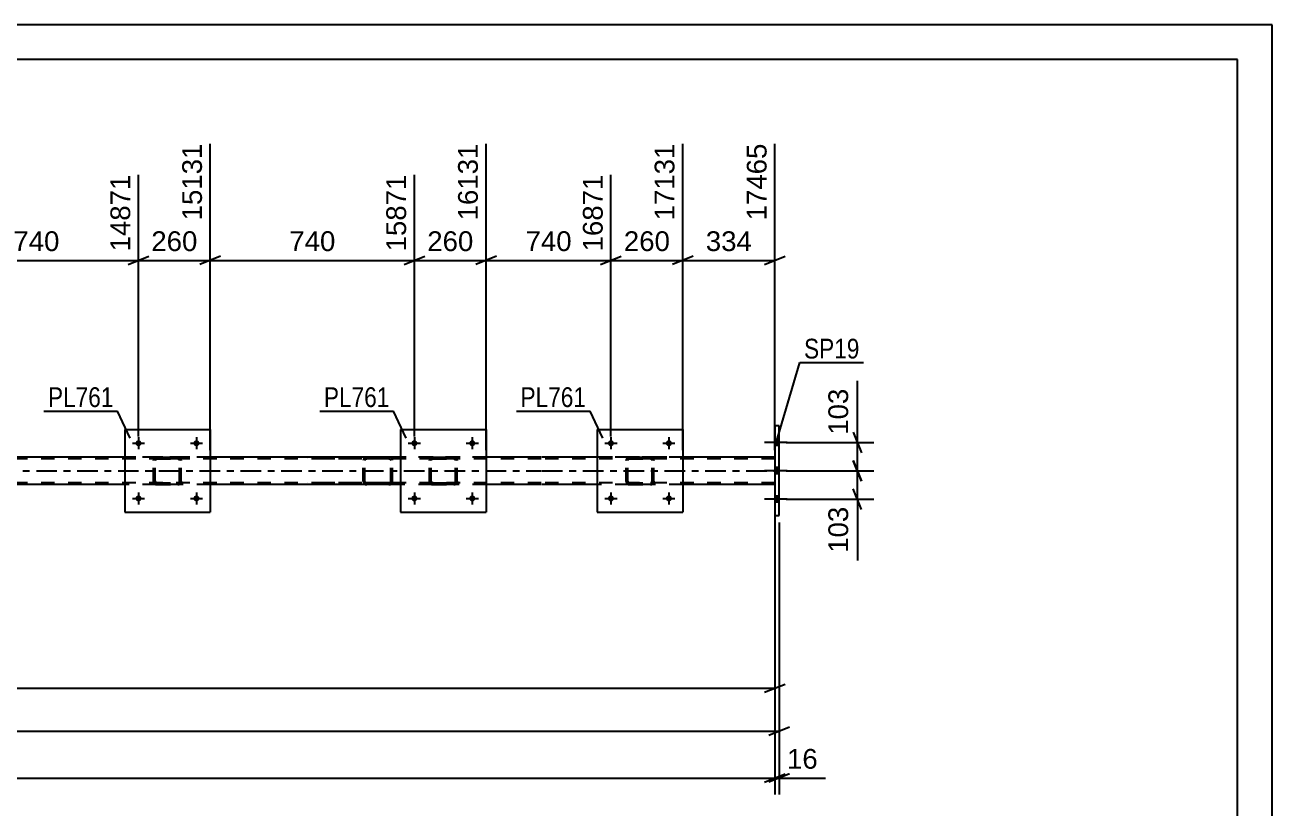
# Model space of a CAD drawing. Header units: millimetres. Extents: x -111 to 730, y -400 to 194.
# Drawn here: x 548.9 to 729.7, y 80.7 to 194.3 of the extents above; entities that cross this region are included whole.
import ezdxf

# ---------------------------------------------------------------- set-up
doc = ezdxf.new("R2010")
doc.units = ezdxf.units.MM
doc.linetypes.add('DXK_LINE_DOT2', pattern=[3.9198, 1.9599, -1.9599])
doc.linetypes.add('DXK_LINE_DOT3', pattern=[5.9187, 2.979, -0.9799, 0.9799, -0.9799])
doc.styles.add('Arial', font='ARIAL.TTF', dxfattribs={"height": 0.2})
doc.styles.add('Arial Narrow', font='ARIALN.TTF', dxfattribs={"height": 0.2})

# ---------------------------------------------------------------- blocks, each defined once
blk = doc.blocks.new('Unknown-203724211-1113')
at = {"color": 5, "linetype": 'Continuous'}
for p, q in [((729.67, 194.3), (-111.33, 194.3)), ((729.67, -399.7), (729.67, 194.3)), ((724.67, 189.3), (-106.33, 189.3)), ((724.67, -394.7), (724.67, 189.3))]:
    blk.add_line(p, q, dxfattribs=at)
blk = doc.blocks.new('Bolt-203724211-4791 - 4725')
at = {"linetype": 'Continuous'}
for points in [[(565.79, 125.64, -1), (564.91, 125.64, -1)], [(574.19, 125.64, -1), (573.31, 125.64, -1)]]:
    blk.add_hatch(color=1, dxfattribs=at).paths.add_polyline_path(points)
at = {"color": 1, "linetype": 'Continuous'}
for p, q in [((564.47, 125.64), (566.23, 125.64)), ((565.35, 126.52), (565.35, 124.76)), ((572.87, 125.64), (574.63, 125.64)), ((573.75, 126.52), (573.75, 124.76))]:
    blk.add_line(p, q, dxfattribs=at)
blk = doc.blocks.new('Part-203724211-4870 - 4725')
at = {"color": 7, "linetype": 'DXK_LINE_DOT2'}
for p, q in [((636.04, 131.16), (636.08, 131.35)), ((636.08, 131.35), (636.04, 131.16)), ((636.04, 128.12), (636.04, 131.16)), ((636.28, 131.16), (636.3, 131.26)), ((636.3, 131.26), (636.28, 131.16)), ((636.28, 128.12), (636.28, 131.16)), ((636.3, 131.26), (636.35, 131.33)), ((636.35, 131.33), (636.3, 131.26)), ((636.34, 131.61), (636.52, 131.64)), ((636.52, 131.64), (636.34, 131.61)), ((636.35, 131.33), (636.43, 131.39)), ((636.43, 131.39), (636.35, 131.33)), ((636.43, 131.39), (636.52, 131.4)), ((636.52, 131.4), (636.43, 131.39)), ((636.52, 131.64), (639.56, 131.64)), ((636.52, 131.64), (636.52, 131.64)), ((636.52, 131.64), (639.56, 131.64)), ((636.52, 131.4), (639.56, 131.4)), ((636.52, 131.4), (636.52, 131.4)), ((639.56, 131.4), (636.52, 131.4)), ((639.56, 131.64), (639.56, 131.64)), ((639.56, 131.64), (639.75, 131.61)), ((639.75, 131.61), (639.56, 131.64)), ((639.56, 131.4), (639.56, 131.4)), ((639.56, 131.4), (639.66, 131.39)), ((639.66, 131.39), (639.56, 131.4)), ((639.66, 131.39), (639.73, 131.33)), ((639.73, 131.33), (639.66, 131.39)), ((639.73, 131.33), (639.79, 131.26)), ((639.79, 131.26), (639.73, 131.33)), ((639.79, 131.26), (639.8, 131.16)), ((639.8, 131.16), (639.79, 131.26)), ((639.8, 128.12), (639.8, 131.16)), ((640.01, 131.35), (640.04, 131.16)), ((640.04, 131.16), (640.01, 131.35)), ((640.04, 128.12), (640.04, 131.16)), ((636.08, 127.94), (636.04, 128.12)), ((636.04, 128.12), (636.08, 127.94)), ((636.3, 128.03), (636.28, 128.12)), ((636.28, 128.12), (636.3, 128.03)), ((636.35, 127.95), (636.3, 128.03)), ((636.3, 128.03), (636.35, 127.95)), ((636.52, 127.64), (636.34, 127.68)), ((636.34, 127.68), (636.52, 127.64)), ((636.43, 127.9), (636.35, 127.95)), ((636.35, 127.95), (636.43, 127.9)), ((636.52, 127.88), (636.43, 127.9)), ((636.43, 127.9), (636.52, 127.88)), ((636.52, 127.88), (639.56, 127.88)), ((636.52, 127.88), (636.52, 127.88)), ((636.52, 127.88), (639.56, 127.88)), ((636.52, 127.64), (639.56, 127.64)), ((636.52, 127.64), (636.52, 127.64)), ((636.52, 127.64), (639.56, 127.64)), ((639.66, 127.9), (639.56, 127.88)), ((639.56, 127.88), (639.66, 127.9)), ((639.56, 127.88), (639.56, 127.88)), ((639.75, 127.68), (639.56, 127.64)), ((639.56, 127.64), (639.75, 127.68)), ((639.56, 127.64), (639.56, 127.64)), ((639.73, 127.95), (639.66, 127.9)), ((639.66, 127.9), (639.73, 127.95)), ((639.79, 128.03), (639.73, 127.95)), ((639.73, 127.95), (639.79, 128.03)), ((639.8, 128.12), (639.79, 128.03)), ((639.79, 128.03), (639.8, 128.12)), ((640.04, 128.12), (640.01, 127.94)), ((640.01, 127.94), (640.04, 128.12))]:
    blk.add_line(p, q, dxfattribs=at)
at = {"color": 7, "linetype": 'DXK_LINE_DOT3'}
blk.add_line((638.04, 129.64), (638.04, 129.65), dxfattribs=at)
at = {"color": 7, "linetype": 'DXK_LINE_DOT2'}
for centre, start, end in [((636.52, 131.16), 112.5, 157.5), ((636.52, 131.16), 112.5, 157.5), ((639.56, 131.16), 22.5, 67.5), ((639.56, 131.16), 22.5, 67.5), ((636.52, 128.12), 202.5, 247.5), ((636.52, 128.12), 202.5, 247.5), ((639.56, 128.12), 292.5, 337.5), ((639.56, 128.12), 292.5, 337.5)]:
    blk.add_arc(centre, 0.48, start, end, dxfattribs=at)
blk = doc.blocks.new('Part-203724211-4756 - 4725')
at = {"color": 7, "linetype": 'DXK_LINE_DOT2'}
for p, q in [((623.74, 131.4), (-29.49, 131.4)), ((623.74, 131.64), (-2.86, 131.64)), ((575.75, 131.64), (563.35, 131.64)), ((615.74, 131.64), (603.34, 131.64)), ((657.6, 131.64), (623.84, 131.64)), ((657.6, 131.4), (623.84, 131.4)), ((644.24, 131.64), (631.84, 131.64)), ((657.6, 131.64), (657.6, 127.64)), ((623.74, 127.88), (-29.49, 127.88)), ((575.75, 127.64), (563.35, 127.64)), ((615.74, 127.64), (603.34, 127.64)), ((657.6, 127.88), (623.84, 127.88)), ((644.24, 127.64), (631.84, 127.64))]:
    blk.add_line(p, q, dxfattribs=at)
at = {"color": 2, "linetype": 'Continuous'}
for p, q in [((563.35, 131.64), (535.75, 131.64)), ((603.34, 131.64), (575.75, 131.64)), ((623.74, 131.64), (615.74, 131.64)), ((631.84, 131.64), (623.84, 131.64)), ((657.6, 131.64), (644.24, 131.64)), ((563.35, 127.64), (535.75, 127.64)), ((603.34, 127.64), (575.75, 127.64)), ((623.74, 127.64), (615.74, 127.64)), ((631.84, 127.64), (623.84, 127.64)), ((657.6, 127.64), (644.24, 127.64))]:
    blk.add_line(p, q, dxfattribs=at)
at = {"color": 7, "linetype": 'DXK_LINE_DOT3'}
for p, q in [((-29.49, 129.64), (623.74, 129.64)), ((623.84, 129.64), (657.6, 129.64))]:
    blk.add_line(p, q, dxfattribs=at)
blk = doc.blocks.new('Part-203724211-4956 - 4725')
at = {"color": 2, "linetype": 'Continuous'}
for p, q in [((658.24, 136.14), (657.6, 136.14)), ((657.6, 136.14), (657.6, 123.14)), ((658.24, 123.14), (658.24, 136.14)), ((657.6, 123.14), (658.24, 123.14))]:
    blk.add_line(p, q, dxfattribs=at)
blk = doc.blocks.new('Bolt-203724211-4772 - 4725')
at = {"linetype": 'Continuous'}
for points in [[(658.24, 133.3), (658.24, 134.18), (657.6, 134.18), (657.6, 133.3)], [(658.24, 133.3), (658.24, 134.18), (657.6, 134.18), (657.6, 133.3)], [(658.24, 133.3), (658.24, 134.18), (657.6, 134.18), (657.6, 133.3)], [(658.24, 129.22), (658.24, 130.1), (657.6, 130.1), (657.6, 129.22)], [(658.24, 129.22), (658.24, 130.1), (657.6, 130.1), (657.6, 129.22)], [(658.24, 125.1), (658.24, 125.98), (657.6, 125.98), (657.6, 125.1)], [(658.24, 125.1), (658.24, 125.98), (657.6, 125.98), (657.6, 125.1)], [(658.24, 125.1), (658.24, 125.98), (657.6, 125.98), (657.6, 125.1)]]:
    blk.add_hatch(color=1, dxfattribs=at).paths.add_polyline_path(points)
at = {"color": 1, "linetype": 'Continuous'}
for p, q in [((658.24, 134.18), (657.6, 134.18)), ((658.24, 134.18), (657.6, 134.18)), ((658.24, 134.18), (657.6, 134.18)), ((659.4, 133.74), (656.08, 133.74)), ((659.4, 133.74), (656.08, 133.74)), ((659.4, 133.74), (656.08, 133.74)), ((658.24, 133.3), (657.6, 133.3)), ((658.24, 133.3), (657.6, 133.3)), ((658.24, 133.3), (657.6, 133.3)), ((659.4, 129.66), (656.08, 129.66)), ((659.4, 129.66), (656.08, 129.66)), ((658.24, 130.1), (657.6, 130.1)), ((658.24, 130.1), (657.6, 130.1)), ((658.24, 129.22), (657.6, 129.22)), ((658.24, 129.22), (657.6, 129.22)), ((659.4, 125.54), (656.08, 125.54)), ((659.4, 125.54), (656.08, 125.54)), ((659.4, 125.54), (656.08, 125.54)), ((658.24, 125.98), (657.6, 125.98)), ((658.24, 125.98), (657.6, 125.98)), ((658.24, 125.98), (657.6, 125.98)), ((658.24, 125.1), (657.6, 125.1)), ((658.24, 125.1), (657.6, 125.1)), ((658.24, 125.1), (657.6, 125.1))]:
    blk.add_line(p, q, dxfattribs=at)
blk = doc.blocks.new('Bolt-203724211-4778 - 4725')
at = {"linetype": 'Continuous'}
for points in [[(634.28, 133.64, -1), (633.4, 133.64, -1)], [(642.68, 133.64, -1), (641.8, 133.64, -1)]]:
    blk.add_hatch(color=1, dxfattribs=at).paths.add_polyline_path(points)
at = {"color": 1, "linetype": 'Continuous'}
for p, q in [((633.84, 134.52), (633.84, 132.76)), ((642.24, 134.52), (642.24, 132.76)), ((632.96, 133.64), (634.72, 133.64)), ((641.36, 133.64), (643.12, 133.64))]:
    blk.add_line(p, q, dxfattribs=at)
blk = doc.blocks.new('Bolt-203724211-4779 - 4725')
at = {"linetype": 'Continuous'}
for points in [[(634.28, 125.64, -1), (633.4, 125.64, -1)], [(642.68, 125.64, -1), (641.8, 125.64, -1)]]:
    blk.add_hatch(color=1, dxfattribs=at).paths.add_polyline_path(points)
at = {"color": 1, "linetype": 'Continuous'}
for p, q in [((632.96, 125.64), (634.72, 125.64)), ((633.84, 126.52), (633.84, 124.76)), ((641.36, 125.64), (643.12, 125.64)), ((642.24, 126.52), (642.24, 124.76))]:
    blk.add_line(p, q, dxfattribs=at)
blk = doc.blocks.new('Bolt-203724211-4788 - 4725')
at = {"linetype": 'Continuous'}
for points in [[(605.78, 133.64, -1), (604.9, 133.64, -1)], [(614.18, 133.64, -1), (613.3, 133.64, -1)]]:
    blk.add_hatch(color=1, dxfattribs=at).paths.add_polyline_path(points)
at = {"color": 1, "linetype": 'Continuous'}
for p, q in [((605.34, 134.52), (605.34, 132.76)), ((613.74, 134.52), (613.74, 132.76)), ((604.46, 133.64), (606.22, 133.64)), ((612.86, 133.64), (614.62, 133.64))]:
    blk.add_line(p, q, dxfattribs=at)
blk = doc.blocks.new('Bolt-203724211-4789 - 4725')
at = {"linetype": 'Continuous'}
for points in [[(605.78, 125.64, -1), (604.9, 125.64, -1)], [(614.18, 125.64, -1), (613.3, 125.64, -1)]]:
    blk.add_hatch(color=1, dxfattribs=at).paths.add_polyline_path(points)
at = {"color": 1, "linetype": 'Continuous'}
for p, q in [((604.46, 125.64), (606.22, 125.64)), ((605.34, 126.52), (605.34, 124.76)), ((612.86, 125.64), (614.62, 125.64)), ((613.74, 126.52), (613.74, 124.76))]:
    blk.add_line(p, q, dxfattribs=at)
blk = doc.blocks.new('Bolt-203724211-4790 - 4725')
at = {"linetype": 'Continuous'}
for points in [[(565.79, 133.64, -1), (564.91, 133.64, -1)], [(574.19, 133.64, -1), (573.31, 133.64, -1)]]:
    blk.add_hatch(color=1, dxfattribs=at).paths.add_polyline_path(points)
at = {"color": 1, "linetype": 'Continuous'}
for p, q in [((565.35, 134.52), (565.35, 132.76)), ((573.75, 134.52), (573.75, 132.76)), ((564.47, 133.64), (566.23, 133.64)), ((572.87, 133.64), (574.63, 133.64))]:
    blk.add_line(p, q, dxfattribs=at)
blk = doc.blocks.new('Part-203724211-4832 - 4725')
at = {"color": 2, "linetype": 'Continuous'}
for p, q in [((603.34, 135.64), (603.34, 123.64)), ((603.34, 135.64), (615.74, 135.64)), ((615.74, 135.64), (615.74, 123.64)), ((603.34, 123.64), (615.74, 123.64))]:
    blk.add_line(p, q, dxfattribs=at)
blk = doc.blocks.new('Part-203724211-4839 - 4725')
at = {"color": 7, "linetype": 'DXK_LINE_DOT2'}
for p, q in [((607.54, 131.16), (607.58, 131.35)), ((607.58, 131.35), (607.54, 131.16)), ((607.54, 128.12), (607.54, 131.16)), ((607.78, 131.16), (607.8, 131.26)), ((607.8, 131.26), (607.78, 131.16)), ((607.78, 128.12), (607.78, 131.16)), ((607.8, 131.26), (607.85, 131.33)), ((607.85, 131.33), (607.8, 131.26)), ((607.84, 131.61), (608.02, 131.64)), ((608.02, 131.64), (607.84, 131.61)), ((607.85, 131.33), (607.93, 131.39)), ((607.93, 131.39), (607.85, 131.33)), ((607.93, 131.39), (608.02, 131.4)), ((608.02, 131.4), (607.93, 131.39)), ((608.02, 131.64), (611.06, 131.64)), ((608.02, 131.64), (608.02, 131.64)), ((608.02, 131.64), (611.06, 131.64)), ((608.02, 131.4), (611.06, 131.4)), ((608.02, 131.4), (608.02, 131.4)), ((611.06, 131.4), (608.02, 131.4)), ((611.06, 131.64), (611.06, 131.64)), ((611.06, 131.64), (611.25, 131.61)), ((611.25, 131.61), (611.06, 131.64)), ((611.06, 131.4), (611.06, 131.4)), ((611.06, 131.4), (611.16, 131.39)), ((611.16, 131.39), (611.06, 131.4)), ((611.16, 131.39), (611.23, 131.33)), ((611.23, 131.33), (611.16, 131.39)), ((611.23, 131.33), (611.29, 131.26)), ((611.29, 131.26), (611.23, 131.33)), ((611.29, 131.26), (611.3, 131.16)), ((611.3, 131.16), (611.29, 131.26)), ((611.3, 128.12), (611.3, 131.16)), ((611.51, 131.35), (611.54, 131.16)), ((611.54, 131.16), (611.51, 131.35)), ((611.54, 128.12), (611.54, 131.16)), ((607.58, 127.94), (607.54, 128.12)), ((607.54, 128.12), (607.58, 127.94)), ((607.8, 128.03), (607.78, 128.12)), ((607.78, 128.12), (607.8, 128.03)), ((607.85, 127.95), (607.8, 128.03)), ((607.8, 128.03), (607.85, 127.95)), ((608.02, 127.64), (607.84, 127.68)), ((607.84, 127.68), (608.02, 127.64)), ((607.93, 127.9), (607.85, 127.95)), ((607.85, 127.95), (607.93, 127.9)), ((608.02, 127.88), (607.93, 127.9)), ((607.93, 127.9), (608.02, 127.88)), ((608.02, 127.88), (611.06, 127.88)), ((608.02, 127.88), (608.02, 127.88)), ((608.02, 127.88), (611.06, 127.88)), ((608.02, 127.64), (611.06, 127.64)), ((608.02, 127.64), (608.02, 127.64)), ((608.02, 127.64), (611.06, 127.64)), ((611.16, 127.9), (611.06, 127.88)), ((611.06, 127.88), (611.16, 127.9)), ((611.06, 127.88), (611.06, 127.88)), ((611.25, 127.68), (611.06, 127.64)), ((611.06, 127.64), (611.25, 127.68)), ((611.06, 127.64), (611.06, 127.64)), ((611.23, 127.95), (611.16, 127.9)), ((611.16, 127.9), (611.23, 127.95)), ((611.29, 128.03), (611.23, 127.95)), ((611.23, 127.95), (611.29, 128.03)), ((611.3, 128.12), (611.29, 128.03)), ((611.29, 128.03), (611.3, 128.12)), ((611.54, 128.12), (611.51, 127.94)), ((611.51, 127.94), (611.54, 128.12))]:
    blk.add_line(p, q, dxfattribs=at)
at = {"color": 7, "linetype": 'DXK_LINE_DOT3'}
blk.add_line((609.54, 129.64), (609.54, 129.65), dxfattribs=at)
at = {"color": 7, "linetype": 'DXK_LINE_DOT2'}
for centre, start, end in [((608.02, 131.16), 112.5, 157.5), ((608.02, 131.16), 112.5, 157.5), ((611.06, 131.16), 22.5, 67.5), ((611.06, 131.16), 22.5, 67.5), ((608.02, 128.12), 202.5, 247.5), ((608.02, 128.12), 202.5, 247.5), ((611.06, 128.12), 292.5, 337.5), ((611.06, 128.12), 292.5, 337.5)]:
    blk.add_arc(centre, 0.48, start, end, dxfattribs=at)
blk = doc.blocks.new('Part-203724211-4844 - 4725')
at = {"color": 2, "linetype": 'Continuous'}
for p, q in [((563.35, 135.64), (563.35, 123.64)), ((563.35, 135.64), (575.75, 135.64)), ((575.75, 135.64), (575.75, 123.64)), ((563.35, 123.64), (575.75, 123.64))]:
    blk.add_line(p, q, dxfattribs=at)
blk = doc.blocks.new('Part-203724211-4845 - 4725')
at = {"color": 7, "linetype": 'DXK_LINE_DOT2'}
for p, q in [((567.55, 131.16), (567.58, 131.35)), ((567.58, 131.35), (567.55, 131.16)), ((567.55, 128.12), (567.55, 131.16)), ((567.79, 131.16), (567.8, 131.26)), ((567.8, 131.26), (567.79, 131.16)), ((567.79, 128.12), (567.79, 131.16)), ((567.8, 131.26), (567.86, 131.33)), ((567.86, 131.33), (567.8, 131.26)), ((567.84, 131.61), (568.03, 131.64)), ((568.03, 131.64), (567.84, 131.61)), ((567.86, 131.33), (567.93, 131.39)), ((567.93, 131.39), (567.86, 131.33)), ((567.93, 131.39), (568.03, 131.4)), ((568.03, 131.4), (567.93, 131.39)), ((568.03, 131.64), (571.07, 131.64)), ((568.03, 131.64), (568.03, 131.64)), ((568.03, 131.64), (571.07, 131.64)), ((568.03, 131.4), (571.07, 131.4)), ((568.03, 131.4), (568.03, 131.4)), ((571.07, 131.4), (568.03, 131.4)), ((571.07, 131.64), (571.07, 131.64)), ((571.07, 131.64), (571.25, 131.61)), ((571.25, 131.61), (571.07, 131.64)), ((571.07, 131.4), (571.07, 131.4)), ((571.07, 131.4), (571.16, 131.39)), ((571.16, 131.39), (571.07, 131.4)), ((571.16, 131.39), (571.24, 131.33)), ((571.24, 131.33), (571.16, 131.39)), ((571.24, 131.33), (571.29, 131.26)), ((571.29, 131.26), (571.24, 131.33)), ((571.29, 131.26), (571.31, 131.16)), ((571.31, 131.16), (571.29, 131.26)), ((571.31, 128.12), (571.31, 131.16)), ((571.51, 131.35), (571.55, 131.16)), ((571.55, 131.16), (571.51, 131.35)), ((571.55, 128.12), (571.55, 131.16)), ((567.58, 127.94), (567.55, 128.12)), ((567.55, 128.12), (567.58, 127.94)), ((567.8, 128.03), (567.79, 128.12)), ((567.79, 128.12), (567.8, 128.03)), ((567.86, 127.95), (567.8, 128.03)), ((567.8, 128.03), (567.86, 127.95)), ((568.03, 127.64), (567.84, 127.68)), ((567.84, 127.68), (568.03, 127.64)), ((567.93, 127.9), (567.86, 127.95)), ((567.86, 127.95), (567.93, 127.9)), ((568.03, 127.88), (567.93, 127.9)), ((567.93, 127.9), (568.03, 127.88)), ((568.03, 127.88), (571.07, 127.88)), ((568.03, 127.88), (568.03, 127.88)), ((568.03, 127.88), (571.07, 127.88)), ((568.03, 127.64), (571.07, 127.64)), ((568.03, 127.64), (568.03, 127.64)), ((568.03, 127.64), (571.07, 127.64)), ((571.16, 127.9), (571.07, 127.88)), ((571.07, 127.88), (571.16, 127.9)), ((571.07, 127.88), (571.07, 127.88)), ((571.25, 127.68), (571.07, 127.64)), ((571.07, 127.64), (571.25, 127.68)), ((571.07, 127.64), (571.07, 127.64)), ((571.24, 127.95), (571.16, 127.9)), ((571.16, 127.9), (571.24, 127.95)), ((571.29, 128.03), (571.24, 127.95)), ((571.24, 127.95), (571.29, 128.03)), ((571.31, 128.12), (571.29, 128.03)), ((571.29, 128.03), (571.31, 128.12)), ((571.55, 128.12), (571.51, 127.94)), ((571.51, 127.94), (571.55, 128.12))]:
    blk.add_line(p, q, dxfattribs=at)
at = {"color": 7, "linetype": 'DXK_LINE_DOT3'}
blk.add_line((569.55, 129.64), (569.55, 129.65), dxfattribs=at)
at = {"color": 7, "linetype": 'DXK_LINE_DOT2'}
for centre, start, end in [((568.03, 131.16), 112.5, 157.5), ((568.03, 131.16), 112.5, 157.5), ((571.07, 131.16), 22.5, 67.5), ((571.07, 131.16), 22.5, 67.5), ((568.03, 128.12), 202.5, 247.5), ((568.03, 128.12), 202.5, 247.5), ((571.07, 128.12), 292.5, 337.5), ((571.07, 128.12), 292.5, 337.5)]:
    blk.add_arc(centre, 0.48, start, end, dxfattribs=at)
blk = doc.blocks.new('Part-203724211-4891 - 4725')
at = {"color": 2, "linetype": 'Continuous'}
for p, q in [((631.84, 135.64), (631.84, 123.64)), ((631.84, 135.64), (644.24, 135.64)), ((644.24, 135.64), (644.24, 123.64)), ((631.84, 123.64), (644.24, 123.64))]:
    blk.add_line(p, q, dxfattribs=at)
blk = doc.blocks.new('Part-203724211-4995 - 4725')
at = {"color": 7, "linetype": 'DXK_LINE_DOT2'}
for p, q in [((601.66, 131.64), (589.89, 131.64)), ((601.66, 131.4), (589.89, 131.4)), ((597.96, 131.35), (597.92, 131.16)), ((597.92, 128.12), (597.92, 131.16)), ((598.17, 131.16), (598.19, 131.26)), ((598.17, 128.12), (598.17, 131.16)), ((598.19, 131.26), (598.25, 131.33)), ((598.43, 131.64), (598.23, 131.61)), ((598.25, 131.33), (598.33, 131.39)), ((598.33, 131.39), (598.43, 131.4)), ((601.86, 131.61), (601.66, 131.64)), ((601.66, 131.4), (601.76, 131.39)), ((601.76, 131.39), (601.84, 131.33)), ((601.84, 131.33), (601.9, 131.26)), ((601.9, 131.26), (601.92, 131.16)), ((601.92, 128.12), (601.92, 131.16)), ((602.17, 131.16), (602.13, 131.35)), ((602.17, 128.12), (602.17, 131.16)), ((601.66, 127.88), (589.89, 127.88)), ((601.66, 127.64), (589.89, 127.64)), ((597.92, 128.12), (597.96, 127.94)), ((598.19, 128.03), (598.17, 128.12)), ((598.25, 127.95), (598.19, 128.03)), ((598.23, 127.68), (598.43, 127.64)), ((598.33, 127.9), (598.25, 127.95)), ((598.43, 127.88), (598.33, 127.9)), ((601.76, 127.9), (601.66, 127.88)), ((601.66, 127.64), (601.86, 127.68)), ((601.84, 127.95), (601.76, 127.9)), ((601.9, 128.03), (601.84, 127.95)), ((601.92, 128.12), (601.9, 128.03)), ((602.13, 127.94), (602.17, 128.12))]:
    blk.add_line(p, q, dxfattribs=at)
for centre, start, end in [((598.41, 131.14), 110.7583, 155.68), ((601.68, 131.14), 24.32, 69.2417), ((598.41, 128.15), 204.32, 249.2417), ((601.68, 128.15), 290.7583, 335.68)]:
    blk.add_arc(centre, 0.496, start, end, dxfattribs=at)
blk = doc.blocks.new('StraightDimension-203724211-5785 - 4725')
at = {"color": 7, "linetype": 'Continuous'}
for p, q in [((658.24, 122.14), (658.24, 89.49)), ((656.74, 91.29), (659.74, 92.49)), ((-30.13, 91.89), (658.24, 91.89))]:
    blk.add_line(p, q, dxfattribs=at)
blk = doc.blocks.new('StraightDimension-203724211-5027 - 4725')
at = {"color": 7, "linetype": 'Continuous'}
for p, q in [((668.97, 131.14), (670.17, 128.14)), ((659.24, 129.64), (671.97, 129.64)), ((669.57, 125.54), (669.57, 129.64)), ((670.17, 124.04), (668.97, 127.04)), ((659.24, 125.54), (671.97, 125.54))]:
    blk.add_line(p, q, dxfattribs=at)
at = {"color": 0}
blk.add_wipeout([(668.82, 125.02), (664.62, 125.02), (664.62, 117.15), (668.82, 117.15)], dxfattribs=at)
at = {"color": 7, "linetype": 'Continuous'}
blk.add_line((669.57, 125.54), (669.57, 116.62), dxfattribs=at)
blk.add_line((669.57, 125.54), (669.57, 116.62), dxfattribs=at)
at = {"color": 3, "style": 'Arial'}
blk.add_text('103', height=2.865, rotation=90.0002, dxfattribs=at).set_placement((668.22, 117.75))
blk = doc.blocks.new('StraightDimension-203724211-5035 - 4725')
at = {"color": 7, "linetype": 'Continuous'}
for p, q in [((668.97, 135.24), (670.17, 132.24)), ((659.24, 133.74), (671.97, 133.74)), ((669.57, 129.64), (669.57, 133.74)), ((670.17, 128.14), (668.97, 131.14)), ((659.24, 129.64), (671.97, 129.64))]:
    blk.add_line(p, q, dxfattribs=at)
at = {"color": 0}
blk.add_wipeout([(668.82, 142.14), (664.62, 142.14), (664.62, 134.27), (668.82, 134.27)], dxfattribs=at)
at = {"color": 7, "linetype": 'Continuous'}
blk.add_line((669.57, 133.74), (669.57, 142.67), dxfattribs=at)
blk.add_line((669.57, 133.74), (669.57, 142.67), dxfattribs=at)
at = {"color": 3, "style": 'Arial'}
blk.add_text('103', height=2.865, rotation=90.0002, dxfattribs=at).set_placement((668.22, 134.87))
blk = doc.blocks.new('StraightDimension-203724211-5054 - 4725')
at = {"color": 7, "linetype": 'Continuous'}
for p, q in [((657.6, 122.14), (657.6, 82.69)), ((-29.49, 85.09), (657.6, 85.09)), ((656.1, 84.49), (659.1, 85.69))]:
    blk.add_line(p, q, dxfattribs=at)
blk = doc.blocks.new('StraightDimension-203724211-5064 - 4725')
at = {"color": 7, "linetype": 'Continuous'}
for p, q in [((657.6, 122.14), (657.6, 82.69)), ((658.24, 122.14), (658.24, 82.69)), ((656.1, 84.49), (659.1, 85.69)), ((659.74, 85.69), (656.74, 84.49)), ((657.6, 85.09), (658.24, 85.09))]:
    blk.add_line(p, q, dxfattribs=at)
at = {"color": 0}
blk.add_wipeout([(664.41, 85.84), (664.41, 90.04), (658.76, 90.04), (658.76, 85.84)], dxfattribs=at)
at = {"color": 7, "linetype": 'Continuous'}
blk.add_line((658.24, 85.09), (664.93, 85.09), dxfattribs=at)
blk.add_line((658.24, 85.09), (664.93, 85.09), dxfattribs=at)
at = {"color": 3, "style": 'Arial'}
blk.add_text('16', height=2.865, dxfattribs=at).set_placement((659.36, 86.44))
blk = doc.blocks.new('StraightDimension-203724211-5075 - 4725')
at = {"color": 7, "linetype": 'Continuous'}
for p, q in [((644.24, 132.64), (644.24, 177.08)), ((657.6, 132.64), (657.6, 177.08)), ((645.74, 160.76), (642.74, 159.56)), ((644.24, 160.16), (657.6, 160.16)), ((656.1, 159.56), (659.1, 160.76))]:
    blk.add_line(p, q, dxfattribs=at)
at = {"color": 0}
blk.add_wipeout([(654.86, 160.91), (654.86, 165.11), (646.99, 165.11), (646.99, 160.91)], dxfattribs=at)
at = {"color": 3, "style": 'Arial'}
blk.add_text('334', height=2.865, dxfattribs=at).set_placement((647.59, 161.51))
at = {"color": 0, "linetype": 'Continuous'}
blk.add_wipeout([(657, 177.68), (652.8, 177.68), (652.8, 165.36), (657, 165.36)], dxfattribs=at)
at = {"color": 3, "linetype": 'Continuous', "style": 'Arial'}
blk.add_text('17465', height=2.865, rotation=90.0002, dxfattribs=at).set_placement((656.4, 165.96))
blk = doc.blocks.new('StraightDimension-203724211-5088 - 4725')
at = {"color": 7, "linetype": 'Continuous'}
for p, q in [((644.24, 132.64), (644.24, 177.08)), ((633.84, 134.64), (633.84, 172.58)), ((632.34, 159.56), (635.34, 160.76)), ((633.84, 160.16), (644.24, 160.16)), ((645.74, 160.76), (642.74, 159.56))]:
    blk.add_line(p, q, dxfattribs=at)
at = {"color": 0}
blk.add_wipeout([(642.98, 160.91), (642.98, 165.11), (635.11, 165.11), (635.11, 160.91)], dxfattribs=at)
at = {"color": 3, "style": 'Arial'}
blk.add_text('260', height=2.865, dxfattribs=at).set_placement((635.71, 161.51))
at = {"color": 0, "linetype": 'Continuous'}
blk.add_wipeout([(643.64, 177.68), (639.44, 177.68), (639.44, 165.36), (643.64, 165.36)], dxfattribs=at)
at = {"color": 3, "linetype": 'Continuous', "style": 'Arial'}
blk.add_text('17131', height=2.865, rotation=90.0002, dxfattribs=at).set_placement((643.04, 165.96))
blk = doc.blocks.new('StraightDimension-203724211-5104 - 4725')
at = {"color": 7, "linetype": 'Continuous'}
for p, q in [((615.74, 132.64), (615.74, 177.08)), ((633.84, 134.64), (633.84, 172.58)), ((617.24, 160.76), (614.24, 159.56)), ((615.74, 160.16), (633.84, 160.16)), ((632.34, 159.56), (635.34, 160.76))]:
    blk.add_line(p, q, dxfattribs=at)
at = {"color": 0}
blk.add_wipeout([(628.73, 160.91), (628.73, 165.11), (620.86, 165.11), (620.86, 160.91)], dxfattribs=at)
at = {"color": 3, "style": 'Arial'}
blk.add_text('740', height=2.865, dxfattribs=at).set_placement((621.46, 161.51))
at = {"color": 0, "linetype": 'Continuous'}
blk.add_wipeout([(633.24, 173.18), (629.04, 173.18), (629.04, 160.86), (633.24, 160.86)], dxfattribs=at)
at = {"color": 3, "linetype": 'Continuous', "style": 'Arial'}
blk.add_text('16871', height=2.865, rotation=90.0002, dxfattribs=at).set_placement((632.64, 161.46))
blk = doc.blocks.new('StraightDimension-203724211-5123 - 4725')
at = {"color": 7, "linetype": 'Continuous'}
for p, q in [((615.74, 132.64), (615.74, 177.08)), ((605.34, 134.64), (605.34, 172.58)), ((603.84, 159.56), (606.84, 160.76)), ((605.34, 160.16), (615.74, 160.16)), ((617.24, 160.76), (614.24, 159.56))]:
    blk.add_line(p, q, dxfattribs=at)
at = {"color": 0}
blk.add_wipeout([(614.48, 160.91), (614.48, 165.11), (606.61, 165.11), (606.61, 160.91)], dxfattribs=at)
at = {"color": 3, "style": 'Arial'}
blk.add_text('260', height=2.865, dxfattribs=at).set_placement((607.21, 161.51))
at = {"color": 0, "linetype": 'Continuous'}
blk.add_wipeout([(615.14, 177.68), (610.94, 177.68), (610.94, 165.36), (615.14, 165.36)], dxfattribs=at)
at = {"color": 3, "linetype": 'Continuous', "style": 'Arial'}
blk.add_text('16131', height=2.865, rotation=90.0002, dxfattribs=at).set_placement((614.54, 165.96))
blk = doc.blocks.new('StraightDimension-203724211-5142 - 4725')
at = {"color": 7, "linetype": 'Continuous'}
for p, q in [((575.75, 132.64), (575.75, 177.08)), ((605.34, 134.64), (605.34, 172.58)), ((577.25, 160.76), (574.25, 159.56)), ((575.75, 160.16), (605.34, 160.16)), ((603.84, 159.56), (606.84, 160.76))]:
    blk.add_line(p, q, dxfattribs=at)
at = {"color": 0, "linetype": 'Continuous'}
blk.add_wipeout([(604.74, 173.18), (600.54, 173.18), (600.54, 160.86), (604.74, 160.86)], dxfattribs=at)
at = {"color": 0}
blk.add_wipeout([(594.48, 160.91), (594.48, 165.11), (586.61, 165.11), (586.61, 160.91)], dxfattribs=at)
at = {"color": 3, "linetype": 'Continuous', "style": 'Arial'}
blk.add_text('15871', height=2.865, rotation=90.0002, dxfattribs=at).set_placement((604.14, 161.46))
at = {"color": 3, "style": 'Arial'}
blk.add_text('740', height=2.865, dxfattribs=at).set_placement((587.21, 161.51))
blk = doc.blocks.new('StraightDimension-203724211-5162 - 4725')
at = {"color": 7, "linetype": 'Continuous'}
for p, q in [((575.75, 132.64), (575.75, 177.08)), ((565.35, 134.64), (565.35, 172.58)), ((563.85, 159.56), (566.85, 160.76)), ((565.35, 160.16), (575.75, 160.16)), ((577.25, 160.76), (574.25, 159.56))]:
    blk.add_line(p, q, dxfattribs=at)
at = {"color": 0}
blk.add_wipeout([(574.48, 160.91), (574.48, 165.11), (566.61, 165.11), (566.61, 160.91)], dxfattribs=at)
at = {"color": 3, "style": 'Arial'}
blk.add_text('260', height=2.865, dxfattribs=at).set_placement((567.21, 161.51))
at = {"color": 0, "linetype": 'Continuous'}
blk.add_wipeout([(575.15, 177.68), (570.95, 177.68), (570.95, 165.36), (575.15, 165.36)], dxfattribs=at)
at = {"color": 3, "linetype": 'Continuous', "style": 'Arial'}
blk.add_text('15131', height=2.865, rotation=90.0002, dxfattribs=at).set_placement((574.55, 165.96))
blk = doc.blocks.new('StraightDimension-203724211-5182 - 4725')
at = {"color": 7, "linetype": 'Continuous'}
for p, q in [((535.75, 132.64), (535.75, 177.08)), ((565.35, 134.64), (565.35, 172.58)), ((537.25, 160.76), (534.25, 159.56)), ((535.75, 160.16), (565.35, 160.16)), ((563.85, 159.56), (566.85, 160.76))]:
    blk.add_line(p, q, dxfattribs=at)
at = {"color": 0, "linetype": 'Continuous'}
blk.add_wipeout([(564.75, 173.18), (560.55, 173.18), (560.55, 160.86), (564.75, 160.86)], dxfattribs=at)
at = {"color": 0}
blk.add_wipeout([(554.48, 160.91), (554.48, 165.11), (546.61, 165.11), (546.61, 160.91)], dxfattribs=at)
at = {"color": 3, "linetype": 'Continuous', "style": 'Arial'}
blk.add_text('14871', height=2.865, rotation=90.0002, dxfattribs=at).set_placement((564.15, 161.46))
at = {"color": 3, "style": 'Arial'}
blk.add_text('740', height=2.865, dxfattribs=at).set_placement((547.21, 161.51))
blk = doc.blocks.new('StraightDimension-203724211-6024 - 4725')
at = {"color": 7, "linetype": 'Continuous'}
for p, q in [((657.6, 126.68), (657.6, 95.72)), ((92.49, 98.12), (657.6, 98.12)), ((656.1, 97.52), (659.1, 98.72))]:
    blk.add_line(p, q, dxfattribs=at)
blk = doc.blocks.new('Mark-203724211-4828 - 4725')
at = {"color": 0}
blk.add_wipeout([(601.73, 138.89), (601.73, 141.89), (592.23, 141.89), (592.23, 138.89)], dxfattribs=at)
blk.add_wipeout([(601.73, 138.89), (601.73, 141.89), (592.23, 141.89), (592.23, 138.89)], dxfattribs=at)
at = {"color": 30, "linetype": 'Continuous'}
for p in [(591.63, 138.29), (604.16, 134.39)]:
    blk.add_line(p, (602.33, 138.29), dxfattribs=at)
at = {"color": 3, "style": 'Arial Narrow'}
blk.add_text('PL761', height=2.863, dxfattribs=at).set_placement((592.23, 138.89))
blk = doc.blocks.new('Mark-203724211-4840 - 4725')
at = {"color": 0}
blk.add_wipeout([(561.73, 138.89), (561.73, 141.89), (552.23, 141.89), (552.23, 138.89)], dxfattribs=at)
blk.add_wipeout([(561.73, 138.89), (561.73, 141.89), (552.23, 141.89), (552.23, 138.89)], dxfattribs=at)
at = {"color": 30, "linetype": 'Continuous'}
for p in [(551.63, 138.29), (564.16, 134.39)]:
    blk.add_line(p, (562.33, 138.29), dxfattribs=at)
at = {"color": 3, "style": 'Arial Narrow'}
blk.add_text('PL761', height=2.863, dxfattribs=at).set_placement((552.23, 138.89))
blk = doc.blocks.new('Mark-203724211-4887 - 4725')
at = {"color": 0}
blk.add_wipeout([(630.23, 138.89), (630.23, 141.89), (620.73, 141.89), (620.73, 138.89)], dxfattribs=at)
blk.add_wipeout([(630.23, 138.89), (630.23, 141.89), (620.73, 141.89), (620.73, 138.89)], dxfattribs=at)
at = {"color": 30, "linetype": 'Continuous'}
for p in [(620.13, 138.29), (632.66, 134.39)]:
    blk.add_line(p, (630.83, 138.29), dxfattribs=at)
at = {"color": 3, "style": 'Arial Narrow'}
blk.add_text('PL761', height=2.863, dxfattribs=at).set_placement((620.73, 138.89))
blk = doc.blocks.new('Mark-203724211-4952 - 4725')
at = {"color": 0}
blk.add_wipeout([(669.86, 145.93), (669.86, 148.93), (661.83, 148.93), (661.83, 145.93)], dxfattribs=at)
blk.add_wipeout([(669.86, 145.93), (669.86, 148.93), (661.83, 148.93), (661.83, 145.93)], dxfattribs=at)
at = {"color": 30, "linetype": 'Continuous'}
for p, q in [((657.74, 133.53), (661.23, 145.33)), ((661.23, 145.33), (670.46, 145.33))]:
    blk.add_line(p, q, dxfattribs=at)
at = {"color": 3, "style": 'Arial Narrow'}
blk.add_text('SP19', height=2.863, dxfattribs=at).set_placement((661.83, 145.93))

msp = doc.modelspace()

# ---------------------------------------------------------------- block references
for name in ['Unknown-203724211-1113', 'Part-203724211-4844 - 4725', 'Part-203724211-4832 - 4725', 'Part-203724211-4891 - 4725', 'Part-203724211-4956 - 4725', 'Bolt-203724211-4790 - 4725', 'Bolt-203724211-4788 - 4725', 'Bolt-203724211-4778 - 4725', 'Bolt-203724211-4772 - 4725', 'Part-203724211-4756 - 4725', 'Part-203724211-4845 - 4725', 'Part-203724211-4995 - 4725', 'Part-203724211-4839 - 4725', 'Part-203724211-4870 - 4725', 'Bolt-203724211-4791 - 4725', 'Bolt-203724211-4789 - 4725', 'Bolt-203724211-4779 - 4725']:
    msp.add_blockref(name, (0, 0))

# ---------------------------------------------------------------- next in the draw order: block references
msp.add_blockref('StraightDimension-203724211-5785 - 4725', (0, 0))

# ---------------------------------------------------------------- next in the draw order: block references
msp.add_blockref('StraightDimension-203724211-5027 - 4725', (0, 0))

# ---------------------------------------------------------------- next in the draw order: block references
for name in ['StraightDimension-203724211-5035 - 4725', 'StraightDimension-203724211-5054 - 4725']:
    msp.add_blockref(name, (0, 0))

# ---------------------------------------------------------------- next in the draw order: block references
for name in ['StraightDimension-203724211-5075 - 4725', 'StraightDimension-203724211-5064 - 4725']:
    msp.add_blockref(name, (0, 0))

# ---------------------------------------------------------------- next in the draw order: block references
for name in ['StraightDimension-203724211-5088 - 4725', 'Mark-203724211-4952 - 4725', 'StraightDimension-203724211-6024 - 4725']:
    msp.add_blockref(name, (0, 0))

# ---------------------------------------------------------------- next in the draw order: block references
msp.add_blockref('StraightDimension-203724211-5104 - 4725', (0, 0))

# ---------------------------------------------------------------- next in the draw order: block references
for name in ['StraightDimension-203724211-5123 - 4725', 'Mark-203724211-4887 - 4725']:
    msp.add_blockref(name, (0, 0))

# ---------------------------------------------------------------- next in the draw order: block references
msp.add_blockref('StraightDimension-203724211-5142 - 4725', (0, 0))

# ---------------------------------------------------------------- next in the draw order: block references
for name in ['StraightDimension-203724211-5162 - 4725', 'Mark-203724211-4828 - 4725']:
    msp.add_blockref(name, (0, 0))

# ---------------------------------------------------------------- next in the draw order: block references
msp.add_blockref('StraightDimension-203724211-5182 - 4725', (0, 0))

# ---------------------------------------------------------------- next in the draw order: block references
msp.add_blockref('Mark-203724211-4840 - 4725', (0, 0))

doc.saveas('drawing.dxf')
